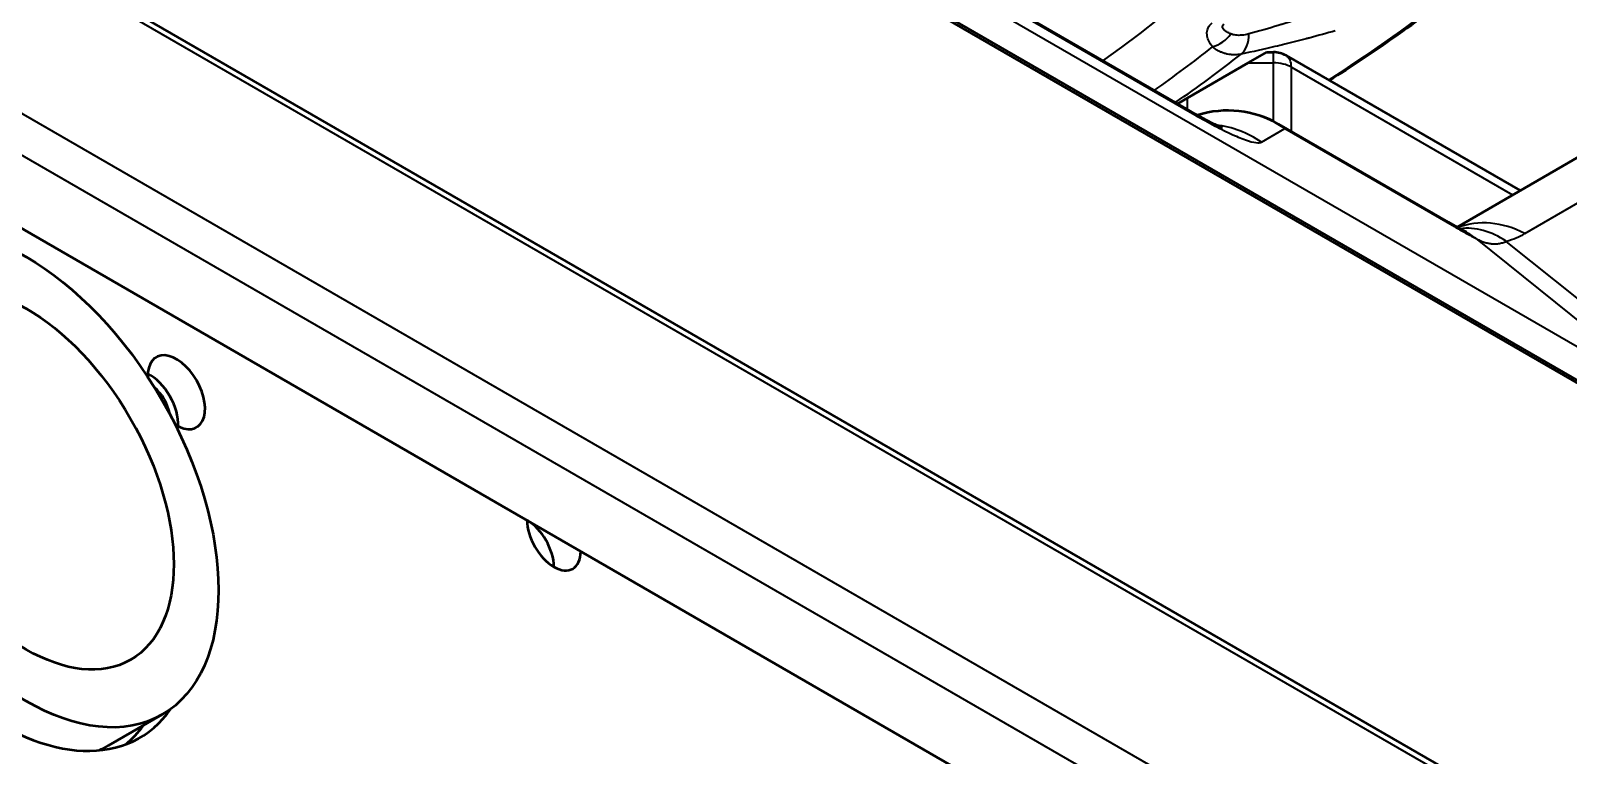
# Model space of a CAD drawing. Header units: millimetres. Extents: x 40 to 2195, y 40 to 1687.
# Drawn here: x 496.5 to 557.3, y 279.9 to 308.6 of the extents above; entities that cross this region are included whole.
import ezdxf

# ---------------------------------------------------------------- set-up
doc = ezdxf.new("R2010")
doc.units = ezdxf.units.MM
doc.header["$LTSCALE"] = 8
doc.layers.add('Visible (ISO)', color=7, linetype='Continuous', lineweight=50)
doc.layers.add('Visible Narrow (ISO)', color=7, linetype='Continuous', lineweight=35)

msp = doc.modelspace()

# ---------------------------------------------------------------- linework, layer by layer
at = {"layer": 'Visible (ISO)'}
for p, q in [((481.109, 338.83), (564.547, 290.657)), ((562.941, 291.699), (482.715, 338.017)), ((499.26, 330.262), (542.171, 305.487)), ((483.584, 319.132), (602.823, 250.29)), ((552.874, 300.819), (575.034, 313.613)), ((544.619, 307.307), (545.351, 307.729)), ((545.351, 307.729), (545.619, 307.729)), ((546.119, 307.595), (555.365, 302.257)), ((544.619, 307.307), (542.205, 305.913)), ((541.82, 305.691), (542.205, 305.913)), ((545.82, 304.888), (552.528, 301.015)), ((493.062, 302.535), (589.363, 246.936)), ((499.565, 280.327), (501.687, 281.552))]:
    msp.add_line(p, q, dxfattribs=at)
for centre, radius, end in [((545.619, 306.729), 1, 90), ((543.82, 301.424), 4, 107.55481)]:
    msp.add_arc(centre, radius, 60, end, dxfattribs=at)
for major_axis in [(5.375, -9.31), (-4.125, 7.145)]:
    msp.add_ellipse((496.312, 290.861), major_axis=major_axis, ratio=0.57735, dxfattribs=at)
for centre, major_axis, start_param, end_param in [((495.251, 290.249), (-5.55, 9.613), 6.02229, 9.685673), ((502.251, 294.29), (0.8, -1.386), 5.451217, 10.256747), ((501.19, 293.678), (-0.8, 1.386), 3.866295, 5.558483), ((501.191, 293.678), (-0.575, 0.996), 4.152773, 5.272005), ((517.171, 288.616), (0.75, -1.299), 3.926991, 7.068583), ((516.111, 288.004), (-0.75, 1.299), 3.926991, 5.497787), ((516.111, 288.004), (0.75, -1.299), 0.785398, 2.356194), ((494.19, 289.637), (5.55, -9.613), 0.095701, 0.251788), ((494.19, 289.637), (5.375, -9.31), 6.214119, 6.283185)]:
    msp.add_ellipse(centre, major_axis=major_axis, ratio=0.57735, start_param=start_param, end_param=end_param, dxfattribs=at)
for points, knots in [([(553.133, 310.374), (552.245, 309.662), (551.32, 308.968), (549.541, 307.718), (548.695, 307.157), (547.825, 306.61)], [2.9796872, 2.9796872, 2.9796872, 2.9796872, 3.0442803, 3.0442803, 3.099482, 3.099482, 3.099482, 3.099482]), ([(542.187, 305.478), (542.56, 305.263), (542.895, 305.083), (543.256, 304.902), (543.35, 304.857), (543.487, 304.795), (543.535, 304.775), (543.588, 304.754), (543.601, 304.749), (543.601, 304.749)], [0.0023334, 0.0023334, 0.0023334, 0.0023334, 0.1692496, 0.1692496, 0.2428063, 0.2428063, 0.3046653, 0.3046653, 0.3505494, 0.3505494, 0.3505494, 0.3505494])]:
    msp.add_open_spline(points, degree=3, knots=knots, dxfattribs=at)
msp.add_open_spline([(552.542, 301.007), (552.795, 300.861), (553.03, 300.731), (553.231, 300.625)], degree=3, dxfattribs=at)
at = {"layer": 'Visible Narrow (ISO)'}
for p, q in [((562.354, 293.351), (482.129, 339.669)), ((499.502, 330.084), (542.413, 305.309)), ((483.785, 318.776), (603.024, 249.933)), ((555.55, 300.562), (577.276, 313.105)), ((545.619, 307.307), (545.619, 307.729)), ((544.619, 307.307), (545.619, 307.307)), ((545.619, 304.997), (545.619, 307.307)), ((546.326, 307.138), (555.072, 302.088)), ((546.326, 304.596), (546.326, 307.138)), ((542.205, 305.913), (542.205, 305.468)), ((495.935, 305.424), (592.393, 249.733)), ((545.139, 304.177), (546.062, 304.71)), ((546.062, 304.71), (552.77, 300.837)), ((495.294, 304.148), (591.752, 248.457)), ((553.602, 300.375), (562.354, 293.351)), ((563.574, 293.231), (554.821, 300.254))]:
    msp.add_line(p, q, dxfattribs=at)
for centre, major_axis, ratio, start_param, end_param in [((497.287, 327.092), (53.8, 0), 0.57735, 5.596044, 8.323851), ((497.287, 333.186), (68.312, 0), 0.57735, 5.544464, 5.659277), ((543.21, 308.759), (0.786, 0.618), 0.743373, 4.183113, 5.100498), ((543.913, 308.526), (0.204, -0.979), 0.712786, 0.343321, 1.344945), ((497.287, 327.092), (56.649, 0), 0.57735, 5.591087, 5.657681), ((497.287, 327.462), (-58.234, 0), 0.57735, 2.439143, 2.511559), ((545.619, 306.729), (0.5, 0.866), 0.57735, 5.497787, 6.283185), ((545.619, 306.729), (-1, 0), 0.57735, 3.926991, 4.712389), ((540.171, 302.023), (2, 3.464), 0.577355, 6.153571, 6.283142), ((543.82, 301.424), (-2, 3.464), 0.993127, 5.158134, 6.064209), ((542.897, 300.891), (2, -3.464), 0.993127, 2.538524, 2.538566), ((542.897, 300.891), (2, -3.464), 0.993127, 2.016542, 2.499282), ((543.82, 301.424), (2, 3.464), 0.57735, 6.153483, 6.283185), ((550.528, 297.551), (2, 3.464), 0.577355, 6.153573, 6.283141), ((554.528, 297.155), (-2, 3.464), 0.816497, 5.368085, 6.154374), ((553.799, 296.848), (-1.158, 3.829), 0.731627, 5.547227, 6.159575), ((551.36, 297.09), (1.871, 3.535), 0.724916, 6.129209, 6.282941)]:
    msp.add_ellipse(centre, major_axis=major_axis, ratio=ratio, start_param=start_param, end_param=end_param, dxfattribs=at)
for points, knots in [([(548.276, 309.632), (547.921, 309.496), (547.55, 309.36), (547.164, 309.226), (547.144, 309.219), (547.125, 309.213), (547.105, 309.206), (546.737, 309.079), (546.354, 308.953), (545.954, 308.83), (545.905, 308.814), (545.854, 308.799), (545.804, 308.783), (545.43, 308.669), (545.041, 308.557), (544.639, 308.449)], [0, 0, 0, 0, 0.333333, 0.333333, 0.333333, 0.350104, 0.350104, 0.350104, 0.666667, 0.666667, 0.666667, 0.706159, 0.706159, 0.706159, 1, 1, 1, 1]), ([(543.21, 307.943), (543.154, 308.014), (543.062, 308.156), (542.988, 308.364), (542.983, 308.565), (543.055, 308.746), (543.145, 308.845), (543.199, 308.891)], [0.0000002, 0.0000002, 0.0000002, 0.0000002, 0.2, 0.4, 0.6, 0.8, 1, 1, 1, 1]), ([(543.933, 308.452), (543.872, 308.478), (543.766, 308.531), (543.653, 308.613), (543.594, 308.697), (543.596, 308.777), (543.635, 308.826), (543.662, 308.849)], [0.0000089, 0.0000089, 0.0000089, 0.0000089, 0.2, 0.4, 0.6, 0.8, 1, 1, 1, 1]), ([(544.639, 308.449), (544.546, 308.424), (544.368, 308.392), (544.12, 308.395), (543.989, 308.429), (543.933, 308.452)], [0.0000048, 0.0000048, 0.0000048, 0.0000048, 0.3333333, 0.6666667, 1, 1, 1, 1]), ([(548.063, 308.577), (547.73, 308.48), (547.386, 308.384), (547.03, 308.29), (546.991, 308.279), (546.952, 308.269), (546.912, 308.258), (546.637, 308.186), (546.356, 308.115), (546.068, 308.044), (545.938, 308.012), (545.807, 307.981), (545.674, 307.949), (545.246, 307.848), (544.801, 307.749), (544.34, 307.653)], [0, 0, 0, 0, 0.3001691, 0.3001691, 0.3001691, 0.3333333, 0.3333333, 0.3333333, 0.5633149, 0.5633149, 0.5633149, 0.6666667, 0.6666667, 0.6666667, 0.999994, 0.999994, 0.999994, 0.999994]), ([(544.34, 307.653), (544.281, 307.641), (544.222, 307.633), (544.103, 307.624), (544.042, 307.624), (543.964, 307.629), (543.946, 307.63), (543.886, 307.637), (543.844, 307.643), (543.762, 307.66), (543.722, 307.67), (543.641, 307.695), (543.602, 307.709), (543.554, 307.728), (543.546, 307.732), (543.488, 307.757), (543.441, 307.781), (543.349, 307.836), (543.305, 307.866), (543.245, 307.913), (543.227, 307.927), (543.21, 307.943)], [0.0000002, 0.0000002, 0.0000002, 0.0000002, 0.1421203, 0.1421203, 0.2890777, 0.2890777, 0.3333333, 0.3333333, 0.4357422, 0.4357422, 0.5387156, 0.5387156, 0.6429115, 0.6429115, 0.6666667, 0.6666667, 0.801348, 0.801348, 0.9396775, 0.9396775, 1, 1, 1, 1]), ([(552.77, 300.837), (552.915, 300.753), (553.199, 300.592), (553.47, 300.445), (553.602, 300.375)], [0, 0, 0, 0, 0.5, 0.9999696, 0.9999696, 0.9999696, 0.9999696]), ([(553.602, 300.375), (553.66, 300.343), (553.718, 300.314), (553.834, 300.263), (553.891, 300.241), (553.976, 300.214), (554.004, 300.206), (554.079, 300.187), (554.125, 300.177), (554.217, 300.164), (554.262, 300.159), (554.351, 300.155), (554.394, 300.156), (554.49, 300.162), (554.543, 300.17), (554.648, 300.192), (554.699, 300.207), (554.774, 300.234), (554.798, 300.244), (554.821, 300.254)], [0, 0, 0, 0, 0.1327786, 0.1327786, 0.2660255, 0.2660255, 0.3333333, 0.3333333, 0.4451834, 0.4451834, 0.5571958, 0.5571958, 0.6666667, 0.6666667, 0.8016396, 0.8016396, 0.9361965, 0.9361965, 0.9999921, 0.9999921, 0.9999921, 0.9999921]), ([(554.821, 300.254), (554.963, 300.297), (555.225, 300.392), (555.448, 300.502), (555.55, 300.562)], [0.0000255, 0.0000255, 0.0000255, 0.0000255, 0.5, 1, 1, 1, 1])]:
    msp.add_open_spline(points, degree=3, knots=knots, dxfattribs=at)
msp.add_open_spline([(542.413, 305.309), (542.687, 305.151), (543.213, 304.858), (543.926, 304.498), (544.542, 304.238), (544.958, 304.133), (545.095, 304.151), (545.139, 304.177)], degree=3, dxfattribs=at)

doc.saveas('drawing.dxf')
